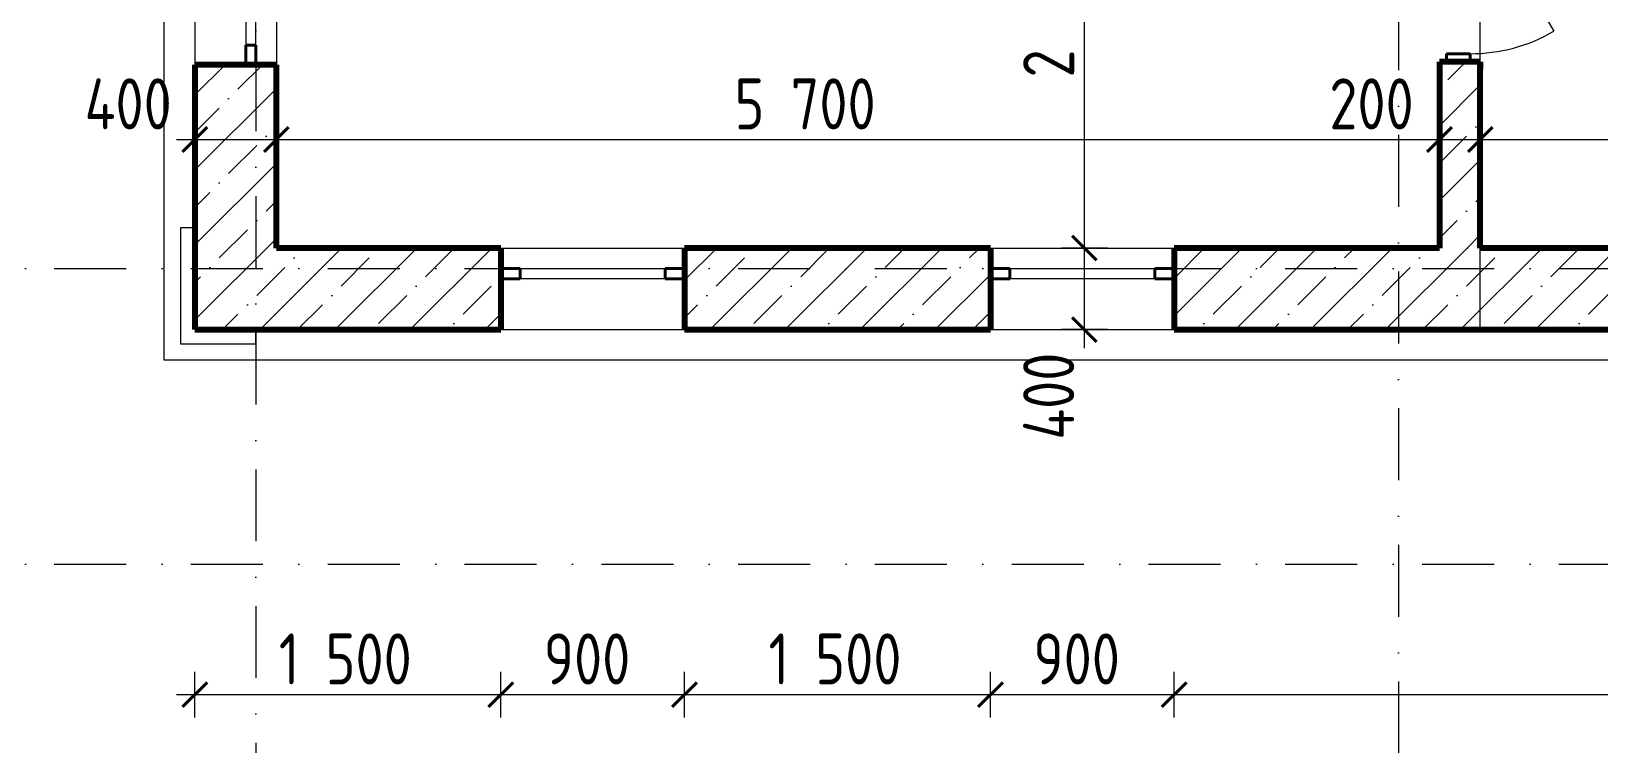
# Model space of a CAD drawing. Header units: feet. Extents: x -10410 to 374725, y -46422 to 88923.
# Drawn here: x 1791 to 9472, y -35888 to -32395 of the extents above; entities that cross this region are included whole.
import ezdxf
from ezdxf.enums import TextEntityAlignment as Align

# ---------------------------------------------------------------- set-up
doc = ezdxf.new("R2010")
doc.units = ezdxf.units.FT
doc.header["$MEASUREMENT"] = 0
doc.set_wipeout_variables(frame=1)
doc.linetypes.add('Wipeout_Contour', pattern=[1000, 0, -1000])
doc.linetypes.add('Штрихпунктирная', pattern=[670.277762, 352.777767, -176.388884, 0, -141.111112])
for name, color, linetype, lineweight in [('Аннотация - Общий_Ном._пера__1', 7, 'Continuous', 20), ('Интерьер - Мебель_Ном._пера__7', 7, 'Continuous', 20), ('Конструктив - Перекрытия_Ном._пера__1', 7, 'Continuous', 20), ('Конструктив - Стены Несущие_Ном._пера__1', 7, 'Continuous', 20), ('Конструктив - Стены Несущие_Ном._пера__120', 7, 'Continuous', 5), ('Конструктив - Стены Несущие_Ном._пера__21', 7, 'Continuous', 40), ('Конструктив - Стены Несущие_Ном._пера__47', 7, 'Continuous', 80), ('Конструктив - Стены Несущие_Ном._пера__74', 255, 'Continuous', 0), ('Размер - Общий_Ном._пера__120', 7, 'Continuous', 5), ('Размер - Общий_Ном._пера__21', 7, 'Continuous', 40), ('Элемент Модели - Оси_Ном._пера__1', 7, 'Continuous', 20)]:
    doc.layers.add(name, color=color, linetype=linetype, lineweight=lineweight)
doc.layers.add('Конструктив - Стены Несущие', color=7, linetype='Continuous')
doc.layers.add('Элемент Модели - Оси', color=7, linetype='Continuous')
doc.layers.add('Конструктив - Стены Несущие_Ном._пера__170', color=7, linetype='Continuous', lineweight=5, true_color=0x9f9f00)
doc.layers.add('Элемент Модели - Оси_Ном._пера__94', color=7, linetype='Continuous', lineweight=5, true_color=0xdc4f00)
doc.styles.add('СГЕНЕРИР_СТИЛЬ_1', font='arial.ttf')
doc.styles.add('СГЕНЕРИР_СТИЛЬ_2', font='CS_Gost2304.shx')
pattern_1 = [(45, (0, 0), (-183.8478, 183.8478), []), (45, (-91.92, 91.92), (-183.8478, 183.8478), [195, -65, 0, -65])]

# ---------------------------------------------------------------- blocks, each defined once
blk = doc.blocks.new('Стандартный Маркер Сетки')
at = {"layer": 'Элемент Модели - Оси_Ном._пера__94', "linetype": 'Штрихпунктирная'}
blk.add_line((1000, 0), (17400, 0), dxfattribs=at)
at = {"layer": 'Элемент Модели - Оси_Ном._пера__1', "style": 'СГЕНЕРИР_СТИЛЬ_1'}
blk.add_attdef('AC_MarkerText_1', text='', height=350, dxfattribs=at).set_placement((-500, 20.0005), align=Align.MIDDLE_CENTER)
blk = doc.blocks.new('Стандартный Маркер Сетки_6')
at = {"layer": 'Элемент Модели - Оси_Ном._пера__94', "linetype": 'Штрихпунктирная'}
blk.add_line((1000, 0), (12860.4, 0), dxfattribs=at)
at = {"layer": 'Элемент Модели - Оси_Ном._пера__1', "style": 'СГЕНЕРИР_СТИЛЬ_1'}
blk.add_attdef('AC_MarkerText_1', text='', height=350, rotation=90, dxfattribs=at).set_placement((14360.4, 20), align=Align.MIDDLE_CENTER)
blk = doc.blocks.new('Стандартный Маркер Сетки_7')
at = {"layer": 'Элемент Модели - Оси_Ном._пера__94', "linetype": 'Штрихпунктирная'}
blk.add_line((1000, 0), (13160.4, 0), dxfattribs=at)
at = {"layer": 'Элемент Модели - Оси_Ном._пера__1', "style": 'СГЕНЕРИР_СТИЛЬ_1'}
blk.add_attdef('AC_MarkerText_1', text='', height=350, rotation=90, dxfattribs=at).set_placement((14660.4, 20), align=Align.MIDDLE_CENTER)

msp = doc.modelspace()

# ---------------------------------------------------------------- linework, layer by layer
at = {"layer": 'Интерьер - Мебель_Ном._пера__7', "linetype": 'Continuous'}
for p, q in [((2522.02544, -33357.68132), (2522.02544, -33927.68132)), ((2522.02544, -33927.68132), (2892.02544, -33927.68132))]:
    msp.add_line(p, q, dxfattribs=at)
at = {"layer": 'Конструктив - Перекрытия_Ном._пера__1', "linetype": 'Continuous', "flags": 128}
for points in [[(3092.0257, -27607.64195), (3092.0257, -30002.5135), (3092.0257, -30107.24343), (3092.0257, -30132.46232), (3092.0257, -30157.68121), (2592.02547, -30157.68121), (2592.02547, -30257.24333), (2592.02547, -33857.68139), (8342.31615, -33857.68139), (8492.31606, -33857.68139), (11691.81603, -33857.68139), (11841.81617, -33857.68116), (17592.02546, -33857.68116), (17592.02546, -33794.42338), (17592.02546, -30258.24329), (17592.02546, -30157.68121), (17092.02523, -30157.68121), (17092.02523, -30108.24315), (17092.02523, -29907.67027), (17092.02523, -27457.64227)], [(17242.02559, -27607.52226), (17242.02559, -29907.67027), (17242.02559, -29959.55372), (17742.02537, -29959.55372), (17742.02537, -30108.24315), (17742.02537, -30223.53007), (17742.02537, -30258.24329), (17742.02537, -33794.42338), (17742.02537, -34007.68107), (17606.81641, -34007.68107), (17592.02546, -34007.68107), (11841.81617, -34007.68107), (11691.81603, -34007.68107), (8492.31606, -34007.68107), (8342.31615, -34007.68107), (2442.02534, -34007.68107), (2442.02534, -33857.68139), (2442.02534, -30132.46232), (2442.02534, -30107.24343), (2442.02534, -30002.5135), (2942.02556, -30002.5135), (2942.02556, -27607.64195)]]:
    msp.add_lwpolyline(points, dxfattribs=at)
at = {"layer": 'Конструктив - Стены Несущие_Ном._пера__1', "linetype": 'Continuous'}
msp.add_line((8842.31605, -31684.39552), (9252.31605, -32394.53635), dxfattribs=at)
at = {"layer": 'Конструктив - Стены Несущие_Ном._пера__120', "linetype": 'Continuous'}
for p, q in [((2842.02544, -31753.09998), (2842.02544, -32463.09998)), ((2892.02544, -32463.09998), (2892.02544, -31753.09998)), ((4187.35544, -33557.68132), (4897.35544, -33557.68132)), ((6586.96702, -33557.68132), (7296.96702, -33557.68132)), ((4897.35544, -33607.68132), (4187.35544, -33607.68132)), ((7296.96702, -33607.68132), (6586.96702, -33607.68132))]:
    msp.add_line(p, q, dxfattribs=at)
at = {"layer": 'Конструктив - Стены Несущие_Ном._пера__21', "linetype": 'Continuous'}
for p, q in [((2892.02544, -32463.09998), (2842.02544, -32463.09998)), ((8727.31605, -32504.39552), (8842.31605, -32504.39552)), ((4187.35544, -33557.68132), (4187.35544, -33607.68132)), ((4897.35544, -33607.68132), (4897.35544, -33557.68132)), ((6586.96702, -33557.68132), (6586.96702, -33607.68132)), ((7296.96702, -33607.68132), (7296.96702, -33557.68132))]:
    msp.add_line(p, q, dxfattribs=at)
at = {"layer": 'Конструктив - Стены Несущие_Ном._пера__74', "linetype": 'Continuous'}
msp.add_arc((8842.31605, -31684.39552), 820, 270, 300, dxfattribs=at)
at = {"layer": 'Размер - Общий_Ном._пера__120', "linetype": 'Continuous'}
for p, q in [((6951.99187, -33457.68132), (6951.99187, -30557.68132)), ((7064.49187, -33457.68132), (6839.49187, -33457.68132)), ((6951.99187, -33857.68132), (6951.99187, -33457.68132)), ((7064.49187, -33857.68132), (6839.49187, -33857.68132)), ((6951.99187, -33947.68132), (6951.99187, -33857.68132)), ((2592.02544, -35760.11376), (2592.02544, -35535.11376)), ((4092.35544, -35760.11376), (4092.35544, -35535.11376)), ((4992.35544, -35760.11376), (4992.35544, -35535.11376)), ((6491.96702, -35760.11376), (6491.96702, -35535.11376)), ((7391.96702, -35760.11376), (7391.96702, -35535.11376)), ((2502.02544, -35647.61376), (2592.02544, -35647.61376)), ((2592.02544, -35647.61376), (4092.35544, -35647.61376)), ((4092.35544, -35647.61376), (4992.35544, -35647.61376)), ((4992.35544, -35647.61376), (6491.96702, -35647.61376)), ((6491.96702, -35647.61376), (7391.96702, -35647.61376)), ((7391.96702, -35647.61376), (12291.51963, -35647.61376))]:
    msp.add_line(p, q, dxfattribs=at)
at = {"layer": 'Размер - Общий_Ном._пера__21', "linetype": 'Continuous'}
for p, q in [((6891.99187, -33397.68132), (7011.99187, -33517.68132)), ((6891.99187, -33797.68132), (7011.99187, -33917.68132)), ((2652.02544, -35587.61376), (2532.02544, -35707.61376)), ((4152.35544, -35587.61376), (4032.35544, -35707.61376)), ((5052.35544, -35587.61376), (4932.35544, -35707.61376)), ((6551.96702, -35587.61376), (6431.96702, -35707.61376)), ((7451.96702, -35587.61376), (7331.96702, -35707.61376))]:
    msp.add_line(p, q, dxfattribs=at)

# ---------------------------------------------------------------- block references
at = {"layer": 'Элемент Модели - Оси', "color": 8, "linetype": 'Continuous', "lineweight": 20, "zscale": 1000}
msp.add_blockref('Стандартный Маркер Сетки', (-1107.97456, -35007.68132), dxfattribs=at)

# ---------------------------------------------------------------- texts
at = {"layer": 'Размер - Общий_Ном._пера__120', "linetype": 'Continuous', "char_height": 250, "attachment_point": 7, "rotation": 90, "style": 'СГЕНЕРИР_СТИЛЬ_2'}
for s, insert in [('\\A1;{\\FCS_Gost2304.shx;2\xa0900}', (6901.99164, -32621.01632)), ('\\A1;{\\FCS_Gost2304.shx;400}', (6901.99164, -34397.68382))]:
    msp.add_mtext(s, dxfattribs=dict(at, insert=insert))
at = {"layer": 'Размер - Общий_Ном._пера__120', "linetype": 'Continuous', "char_height": 250, "attachment_point": 7, "style": 'СГЕНЕРИР_СТИЛЬ_2'}
for s, insert in [('\\A1;{\\FCS_Gost2304.shx;400}', (2052.02295, -32875.33197)), ('\\A1;{\\FCS_Gost2304.shx;5\xa0700}', (5237.32073, -32875.33197)), ('\\A1;{\\FCS_Gost2304.shx;200}', (8152.31355, -32875.33197)), ('\\A1;{\\FCS_Gost2304.shx;1\xa0500}', (3004.00793, -35597.61353)), ('\\A1;{\\FCS_Gost2304.shx;900}', (4302.3542, -35597.61353)), ('\\A1;{\\FCS_Gost2304.shx;1\xa0500}', (5403.97872, -35597.61353)), ('\\A1;{\\FCS_Gost2304.shx;900}', (6701.96578, -35597.61353))]:
    msp.add_mtext(s, dxfattribs=dict(at, insert=insert))

# ---------------------------------------------------------------- next in the draw order: wipeouts: each hides what was drawn before it
at = {"color": 254, "linetype": 'Wipeout_Contour', "lineweight": 0, "ltscale": 203020.788795}
msp.add_wipeout([(2592.02544, -33857.68132), (4092.35547, -33857.68132), (4092.35547, -33607.68129), (4092.35547, -33557.6813), (4092.35547, -33457.68131), (2992.02545, -33457.68131)], dxfattribs=at).dxf.layer = 'Конструктив - Стены Несущие'
at = {"color": 254, "linetype": 'Wipeout_Contour', "lineweight": 0, "ltscale": 272919.542412}
msp.add_wipeout([(4992.35542, -33557.6813), (4992.35542, -33607.68129), (4992.35542, -33857.68132), (6491.9671, -33857.68132), (6491.9671, -33607.68129), (6491.9671, -33557.6813), (6491.9671, -33457.68131), (4992.35542, -33457.68131)], dxfattribs=at).dxf.layer = 'Конструктив - Стены Несущие'
at = {"color": 254, "linetype": 'Wipeout_Contour', "lineweight": 0, "ltscale": 280878.739179}
msp.add_wipeout([(7391.9671, -33607.68134), (7391.9671, -33857.68132), (12291.51967, -33857.68132), (12291.51967, -33607.68134), (12291.51967, -33557.68131), (12291.51967, -33457.68126), (7391.9671, -33457.68126), (7391.9671, -33557.68131)], dxfattribs=at).dxf.layer = 'Конструктив - Стены Несущие'

# ---------------------------------------------------------------- next in the draw order: hatches: boundary and pattern name
at = {"layer": 'Конструктив - Стены Несущие_Ном._пера__170', "linetype": 'Continuous'}
h = msp.add_hatch(dxfattribs=at)
h.set_pattern_fill('ЖЕЛЕЗОБЕТОН', color=256, style=0, pattern_type=2)
h.set_pattern_definition(pattern_1)
h.paths.add_polyline_path([(2592.02544, -33857.68132), (4092.35547, -33857.68132), (4092.35547, -33607.68129), (4092.35547, -33557.6813), (4092.35547, -33457.68131), (2992.02545, -33457.68131)])
h = msp.add_hatch(dxfattribs=at)
h.set_pattern_fill('ЖЕЛЕЗОБЕТОН', color=256, style=0, pattern_type=2)
h.set_pattern_definition(pattern_1)
h.paths.add_polyline_path([(4992.35542, -33557.6813), (4992.35542, -33607.68129), (4992.35542, -33857.68132), (6491.9671, -33857.68132), (6491.9671, -33607.68129), (6491.9671, -33557.6813), (6491.9671, -33457.68131), (4992.35542, -33457.68131)])
h = msp.add_hatch(dxfattribs=at)
h.set_pattern_fill('ЖЕЛЕЗОБЕТОН', color=256, style=0, pattern_type=2)
h.set_pattern_definition(pattern_1)
h.paths.add_polyline_path([(7391.9671, -33607.68134), (7391.9671, -33857.68132), (12291.51967, -33857.68132), (12291.51967, -33607.68134), (12291.51967, -33557.68131), (12291.51967, -33457.68126), (7391.9671, -33457.68126), (7391.9671, -33557.68131)])

# ---------------------------------------------------------------- next in the draw order: linework, layer by layer
at = {"layer": 'Конструктив - Стены Несущие_Ном._пера__120', "linetype": 'Continuous'}
for p, q in [((4092.35544, -33457.68132), (4992.35544, -33457.68132)), ((6491.96702, -33457.68132), (7391.96702, -33457.68132)), ((4092.35544, -33857.68132), (4992.35544, -33857.68132)), ((6491.96702, -33857.68132), (7391.96702, -33857.68132))]:
    msp.add_line(p, q, dxfattribs=at)
at = {"layer": 'Конструктив - Стены Несущие_Ном._пера__21', "linetype": 'Continuous'}
for p, q in [((4092.35544, -33557.68132), (4187.35544, -33557.68132)), ((4897.35544, -33557.68132), (4992.35544, -33557.68132)), ((6491.96702, -33557.68132), (6586.96702, -33557.68132)), ((7296.96702, -33557.68132), (7391.96702, -33557.68132)), ((4187.35544, -33607.68132), (4092.35544, -33607.68132)), ((4992.35544, -33607.68132), (4897.35544, -33607.68132)), ((6586.96702, -33607.68132), (6491.96702, -33607.68132)), ((7391.96702, -33607.68132), (7296.96702, -33607.68132))]:
    msp.add_line(p, q, dxfattribs=at)
at = {"layer": 'Конструктив - Стены Несущие_Ном._пера__47', "linetype": 'Continuous'}
for p, q in [((4092.35544, -33457.68132), (4092.35544, -33557.68132)), ((4992.35544, -33457.68132), (4992.35544, -33557.68132)), ((6491.96702, -33457.68132), (6491.96702, -33557.68132)), ((7391.96702, -33457.68132), (7391.96702, -33557.68132)), ((4092.35544, -33557.68132), (4092.35544, -33607.68132)), ((4092.35544, -33557.68132), (4092.35544, -33607.68132)), ((4992.35544, -33557.68132), (4992.35544, -33607.68132)), ((4992.35544, -33557.68132), (4992.35544, -33607.68132)), ((6491.96702, -33557.68132), (6491.96702, -33607.68132)), ((6491.96702, -33557.68132), (6491.96702, -33607.68132)), ((7391.96702, -33557.68132), (7391.96702, -33607.68132)), ((7391.96702, -33557.68132), (7391.96702, -33607.68132)), ((4092.35544, -33607.68132), (4092.35544, -33857.68132)), ((4992.35544, -33607.68132), (4992.35544, -33857.68132)), ((6491.96702, -33607.68132), (6491.96702, -33857.68132)), ((7391.96702, -33607.68132), (7391.96702, -33857.68132))]:
    msp.add_line(p, q, dxfattribs=at)
at = {"layer": 'Конструктив - Стены Несущие_Ном._пера__47', "linetype": 'Continuous', "flags": 128}
for points in [[(4092.35553, -33457.68132), (2992.02544, -33457.68132)], [(6491.96696, -33457.68132), (4992.35539, -33457.68132)], [(8692.31605, -33457.68132), (7391.96703, -33457.68132)], [(12291.51972, -33457.68132), (8892.31605, -33457.68132)], [(2592.02544, -33857.68132), (4092.35535, -33857.68132)], [(4992.35535, -33857.68132), (6491.9671, -33857.68132)], [(7391.9671, -33857.68132), (12291.51962, -33857.68132)]]:
    msp.add_lwpolyline(points, dxfattribs=at)

# ---------------------------------------------------------------- next in the draw order: wipeouts: each hides what was drawn before it
at = {"color": 254, "linetype": 'Wipeout_Contour', "lineweight": 0, "ltscale": 198271.223435}
msp.add_wipeout([(2592.02544, -33857.68132), (2992.02542, -33457.68134), (2992.02542, -32558.09999), (2892.02544, -32558.09999), (2842.02542, -32558.09999), (2592.02544, -32558.09999)], dxfattribs=at).dxf.layer = 'Конструктив - Стены Несущие'
at = {"color": 254, "linetype": 'Wipeout_Contour', "lineweight": 0, "ltscale": 204027.757155}
msp.add_wipeout([(8692.31605, -33457.68132), (8892.31601, -33457.68132), (8892.31601, -32544.39549), (8842.31604, -32544.39549), (8727.31604, -32544.39549), (8692.31605, -32544.39549)], dxfattribs=at).dxf.layer = 'Конструктив - Стены Несущие'

# ---------------------------------------------------------------- next in the draw order: hatches: boundary and pattern name
at = {"layer": 'Конструктив - Стены Несущие_Ном._пера__170', "linetype": 'Continuous'}
h = msp.add_hatch(dxfattribs=at)
h.set_pattern_fill('ЖЕЛЕЗОБЕТОН', color=256, style=0, pattern_type=2)
h.set_pattern_definition(pattern_1)
h.paths.add_polyline_path([(2592.02544, -33857.68132), (2992.02542, -33457.68134), (2992.02542, -32558.09999), (2892.02544, -32558.09999), (2842.02542, -32558.09999), (2592.02544, -32558.09999)])
h = msp.add_hatch(dxfattribs=at)
h.set_pattern_fill('ЖЕЛЕЗОБЕТОН', color=256, style=0, pattern_type=2)
h.set_pattern_definition(pattern_1)
h.paths.add_polyline_path([(8692.31605, -33457.68132), (8892.31601, -33457.68132), (8892.31601, -32544.39549), (8842.31604, -32544.39549), (8727.31604, -32544.39549), (8692.31605, -32544.39549)])

# ---------------------------------------------------------------- next in the draw order: linework, layer by layer
at = {"layer": 'Аннотация - Общий_Ном._пера__1', "linetype": 'Continuous'}
msp.add_line((8892.31605, -33857.68132), (8892.31605, -31318.19642), dxfattribs=at)
at = {"layer": 'Интерьер - Мебель_Ном._пера__7', "linetype": 'Continuous'}
for p, q in [((2592.02544, -33357.68132), (2522.02544, -33357.68132)), ((2592.02544, -33857.68132), (2592.02544, -33357.68132)), ((2892.02544, -33857.68132), (2592.02544, -33857.68132)), ((2892.02544, -33927.68132), (2892.02544, -33857.68132))]:
    msp.add_line(p, q, dxfattribs=at)
at = {"layer": 'Конструктив - Стены Несущие_Ном._пера__120', "linetype": 'Continuous'}
for p, q in [((2592.02544, -31658.09998), (2592.02544, -32558.09998)), ((2992.02544, -31658.09998), (2992.02544, -32558.09998))]:
    msp.add_line(p, q, dxfattribs=at)
at = {"layer": 'Конструктив - Стены Несущие_Ном._пера__21', "linetype": 'Continuous'}
for p, q in [((2842.02544, -32463.09998), (2842.02544, -32558.09998)), ((2892.02544, -32558.09998), (2892.02544, -32463.09998)), ((8727.31605, -32544.39552), (8727.31605, -32504.39552)), ((8842.31605, -32544.39552), (8727.31605, -32544.39552)), ((8842.31605, -32504.39552), (8842.31605, -32544.39552))]:
    msp.add_line(p, q, dxfattribs=at)
at = {"layer": 'Конструктив - Стены Несущие_Ном._пера__47', "linetype": 'Continuous'}
for p, q in [((2842.02544, -32558.09998), (2592.02544, -32558.09998)), ((2892.02544, -32558.09998), (2842.02544, -32558.09998)), ((2892.02544, -32558.09998), (2842.02544, -32558.09998)), ((2992.02544, -32558.09998), (2892.02544, -32558.09998)), ((8692.31605, -32544.39552), (8692.31605, -32581.39552)), ((8727.31605, -32544.39552), (8692.31605, -32544.39552)), ((8727.31605, -32544.39552), (8692.31605, -32544.39552)), ((8692.31605, -32544.39552), (8692.31605, -32581.39552)), ((8842.31605, -32544.39552), (8727.31605, -32544.39552)), ((8842.31605, -32544.39552), (8727.31605, -32544.39552)), ((8892.31605, -32544.39552), (8842.31605, -32544.39552)), ((8892.31605, -32544.39552), (8842.31605, -32544.39552)), ((8892.31605, -32544.39552), (8842.31605, -32544.39552)), ((8892.31605, -32544.39552), (8892.31605, -32581.39552)), ((8892.31605, -32544.39552), (8892.31605, -32581.39552))]:
    msp.add_line(p, q, dxfattribs=at)
at = {"layer": 'Конструктив - Стены Несущие_Ном._пера__47', "linetype": 'Continuous', "flags": 128}
for points in [[(2592.02544, -32558.09999), (2592.02544, -33857.68132)], [(2992.02544, -33457.68132), (2992.02544, -32558.09997)], [(8692.31605, -32544.39553), (8692.31605, -33457.68132)], [(8892.31605, -33457.68132), (8892.31605, -32544.39549)]]:
    msp.add_lwpolyline(points, dxfattribs=at)
at = {"layer": 'Размер - Общий_Ном._пера__120', "linetype": 'Continuous'}
for p, q in [((2592.02544, -33037.8322), (2592.02544, -32812.8322)), ((2992.02544, -33037.8322), (2992.02544, -32812.8322)), ((8692.31605, -33037.8322), (8692.31605, -32812.8322)), ((8892.31605, -33037.8322), (8892.31605, -32812.8322)), ((2502.02544, -32925.3322), (2592.02544, -32925.3322)), ((2592.02544, -32925.3322), (2992.02544, -32925.3322)), ((2992.02544, -32925.3322), (8692.31605, -32925.3322)), ((8692.31605, -32925.3322), (8892.31605, -32925.3322)), ((8892.31605, -32925.3322), (17192.02544, -32925.3322))]:
    msp.add_line(p, q, dxfattribs=at)
at = {"layer": 'Размер - Общий_Ном._пера__21', "linetype": 'Continuous'}
for p, q in [((2652.02544, -32865.3322), (2532.02544, -32985.3322)), ((3052.02544, -32865.3322), (2932.02544, -32985.3322)), ((8752.31605, -32865.3322), (8632.31605, -32985.3322)), ((8952.31605, -32865.3322), (8832.31605, -32985.3322))]:
    msp.add_line(p, q, dxfattribs=at)

# ---------------------------------------------------------------- next in the draw order: block references
at = {"layer": 'Элемент Модели - Оси', "color": 8, "linetype": 'Continuous', "lineweight": 20, "zscale": 1000, "rotation": 270}
for name, p in [('Стандартный Маркер Сетки_7', (8492.02544, -23857.68132)), ('Стандартный Маркер Сетки_6', (2892.02544, -24157.68132))]:
    msp.add_blockref(name, p, dxfattribs=at)
at = {"layer": 'Элемент Модели - Оси', "color": 8, "linetype": 'Continuous', "lineweight": 20, "zscale": 1000}
msp.add_blockref('Стандартный Маркер Сетки', (-1107.97456, -33557.68132), dxfattribs=at)

doc.saveas('drawing.dxf')
